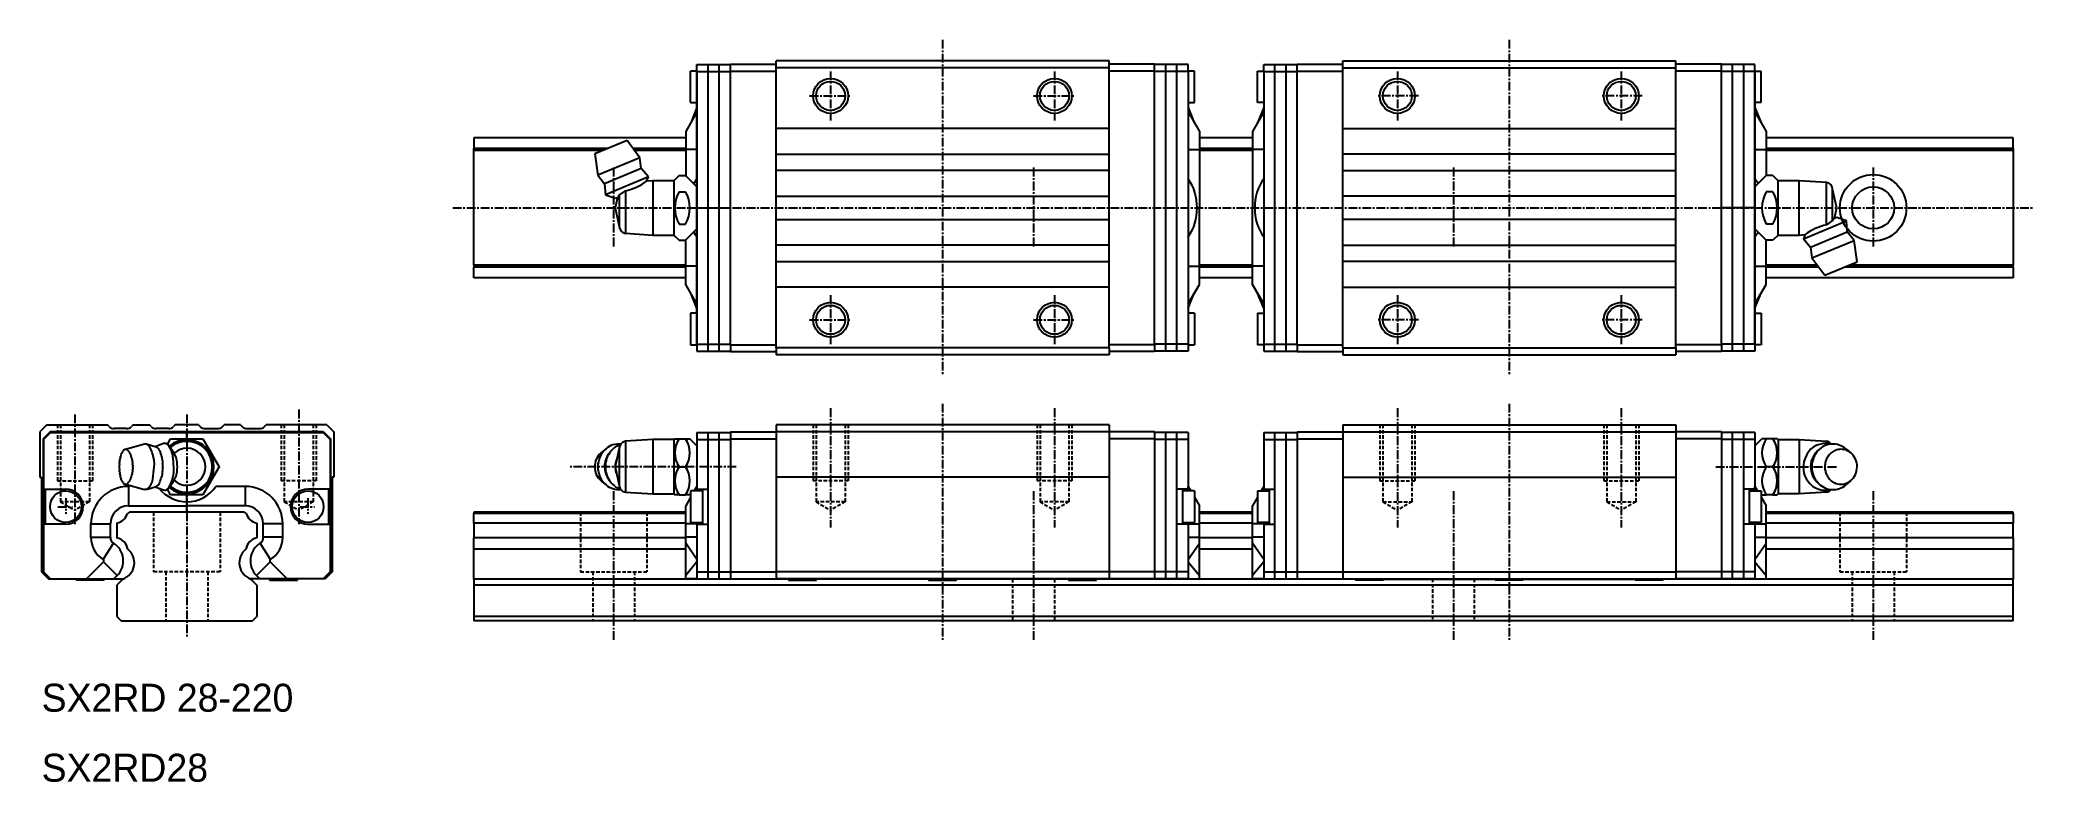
# Model space of a CAD drawing. Extents: x 10 to 295, y 10 to 116.
import ezdxf

# ---------------------------------------------------------------- set-up
doc = ezdxf.new("R2010")
doc.units = 0
doc.linetypes.add('CENTER', pattern=[2, 1.25, -0.25, 0.25, -0.25])
doc.linetypes.add('DASHED', pattern=[0.75, 0.5, -0.25])
doc.layers.get('0').update_dxf_attribs({"linetype": 'CONTINUOUS'})
doc.layers.add('CENTER', color=1, linetype='CENTER')

msp = doc.modelspace()

# ---------------------------------------------------------------- linework, layer by layer
at = {"color": 7, "linetype": 'CONTINUOUS'}
for p, q in [((102.75, 107.05), (102.75, 111.55)), ((103.65, 111.55), (102.75, 111.55)), ((103.65, 112.5), (108.45, 112.5)), ((103.65, 111.5), (103.65, 112.5)), ((103.65, 111.5), (103.65, 112.5)), ((103.65, 112.5), (108.45, 112.5)), ((103.65, 92), (103.65, 111.5)), ((103.65, 111.5), (103.65, 92)), ((103.65, 111.5), (108.45, 111.5)), ((103.65, 111.5), (108.45, 111.5)), ((105.25, 71.5), (105.25, 112.5)), ((106.85, 71.5), (106.85, 112.5)), ((108.45, 112.55), (114.95, 112.55)), ((108.45, 111.55), (108.45, 112.55)), ((108.45, 72.45), (108.45, 111.55)), ((108.45, 111.55), (114.95, 111.55)), ((162.55, 113), (114.95, 113)), ((114.95, 112), (114.95, 113)), ((114.95, 72), (114.95, 112)), ((162.55, 112), (114.95, 112)), ((162.55, 112), (162.55, 113)), ((169.05, 112.55), (162.55, 112.55)), ((162.55, 72), (162.55, 112)), ((169.05, 111.55), (162.55, 111.55)), ((169.05, 111.55), (169.05, 112.55)), ((173.85, 112.5), (169.05, 112.5)), ((169.05, 72.45), (169.05, 111.55)), ((173.85, 111.5), (169.05, 111.5)), ((170.65, 71.5), (170.65, 112.5)), ((172.25, 71.5), (172.25, 112.5)), ((173.85, 111.5), (173.85, 112.5)), ((174.75, 111.55), (173.85, 111.55)), ((173.85, 111.5), (173.85, 72.5)), ((174.75, 107.05), (174.75, 111.55)), ((183.75, 107.05), (183.75, 111.55)), ((183.75, 111.55), (184.65, 111.55)), ((184.65, 112.5), (189.45, 112.5)), ((184.65, 111.5), (184.65, 112.5)), ((184.65, 111.5), (184.65, 72.5)), ((184.65, 111.5), (189.45, 111.5)), ((186.25, 71.5), (186.25, 112.5)), ((187.85, 71.5), (187.85, 112.5)), ((189.45, 112.55), (195.95, 112.55)), ((189.45, 111.55), (189.45, 112.55)), ((189.45, 72.45), (189.45, 111.55)), ((189.45, 111.55), (195.95, 111.55)), ((195.95, 113), (243.55, 113)), ((195.95, 112), (195.95, 113)), ((195.95, 112), (243.55, 112)), ((195.95, 72), (195.95, 112)), ((243.55, 112), (243.55, 113)), ((250.05, 112.55), (243.55, 112.55)), ((243.55, 72), (243.55, 112)), ((250.05, 111.55), (243.55, 111.55)), ((250.05, 111.55), (250.05, 112.55)), ((254.85, 112.5), (250.05, 112.5)), ((254.85, 112.5), (250.05, 112.5)), ((250.05, 72.45), (250.05, 111.55)), ((254.85, 111.5), (250.05, 111.5)), ((254.85, 111.5), (250.05, 111.5)), ((251.65, 71.5), (251.65, 112.5)), ((253.25, 71.5), (253.25, 112.5)), ((254.85, 111.5), (254.85, 112.5)), ((254.85, 111.5), (254.85, 112.5)), ((254.85, 111.55), (255.75, 111.55)), ((254.85, 111.5), (254.85, 92)), ((254.85, 92), (254.85, 111.5)), ((255.75, 107.05), (255.75, 111.55)), ((103.65, 105.7), (102.05, 102.93)), ((103.65, 105.7), (102.05, 102.93)), ((102.75, 107.05), (103.65, 107.05)), ((103.65, 106.33), (102.77, 104.17)), ((103.65, 106.33), (102.77, 104.17)), ((173.85, 107.05), (174.75, 107.05)), ((173.85, 106.33), (174.73, 104.17)), ((173.85, 105.7), (175.45, 102.93)), ((184.65, 105.7), (183.05, 102.93)), ((184.65, 107.05), (183.75, 107.05)), ((184.65, 106.33), (183.77, 104.17)), ((255.75, 107.05), (254.85, 107.05)), ((254.85, 106.33), (255.73, 104.17)), ((254.85, 106.33), (255.73, 104.17)), ((254.85, 105.7), (256.45, 102.93)), ((254.85, 105.7), (256.45, 102.93)), ((102.05, 102.93), (102.05, 100.33)), ((102.05, 102.93), (102.05, 100.33)), ((162.55, 103.35), (114.95, 103.35)), ((175.45, 102.93), (175.45, 100.33)), ((183.05, 102.93), (183.05, 100.33)), ((195.95, 103.35), (243.55, 103.35)), ((256.45, 102.93), (256.45, 100.33)), ((256.45, 102.93), (256.45, 100.33)), ((102.05, 102), (71.75, 102)), ((71.75, 102), (71.75, 100.48)), ((90.87, 100.48), (71.75, 100.48)), ((71.75, 100.2), (71.75, 100.48)), ((71.75, 83.8), (71.75, 100.2)), ((90.18, 100.2), (71.75, 100.2)), ((93.66, 101.64), (89.04, 99.73)), ((95.51, 99.16), (93.66, 101.64)), ((102.05, 100.48), (94.53, 100.48)), ((102.05, 100.2), (94.74, 100.2)), ((102.05, 100.33), (102.05, 96.6)), ((102.05, 100.33), (102.05, 96.6)), ((103.65, 100.33), (102.05, 100.33)), ((103.65, 100.33), (102.05, 100.33)), ((173.85, 100.33), (175.45, 100.33)), ((183.05, 102), (175.45, 102)), ((183.05, 100.48), (175.45, 100.48)), ((175.45, 100.33), (175.45, 92)), ((183.05, 100.2), (175.45, 100.2)), ((183.05, 100.33), (183.05, 92)), ((184.65, 100.33), (183.05, 100.33)), ((254.85, 100.33), (256.45, 100.33)), ((254.85, 100.33), (256.45, 100.33)), ((291.75, 102), (256.45, 102)), ((291.75, 100.48), (256.45, 100.48)), ((256.45, 100.33), (256.45, 96.6)), ((256.45, 100.33), (256.45, 96.6)), ((291.75, 100.2), (256.45, 100.2)), ((291.75, 100.48), (291.75, 102)), ((291.75, 100.48), (291.75, 100.2)), ((291.75, 100.2), (291.75, 83.8)), ((89.04, 99.73), (89.49, 96.67)), ((95.51, 99.16), (89.49, 96.67)), ((95.69, 97.61), (90.46, 95.44)), ((95.69, 97.61), (95.51, 99.16)), ((96.73, 96.42), (95.69, 97.61)), ((114.95, 99.65), (162.55, 99.65)), ((162.55, 97.35), (114.95, 97.35)), ((243.55, 99.65), (195.95, 99.65)), ((195.95, 97.35), (243.55, 97.35)), ((89.49, 96.67), (90.46, 95.44)), ((90.46, 95.44), (90.56, 93.86)), ((96.73, 96.42), (90.56, 93.86)), ((92.55, 93.81), (93.43, 94.45)), ((93.43, 94.45), (93.43, 88.36)), ((96.46, 95.82), (96.73, 96.42)), ((97.35, 95.87), (96.46, 95.82)), ((96.46, 95.82), (96.46, 95.82)), ((96.46, 95.82), (96.46, 95.82)), ((97.35, 95.87), (97.35, 88.12)), ((100.35, 95.87), (97.35, 95.87)), ((101.09, 96.62), (100.35, 95.87)), ((100.35, 95.87), (100.35, 88.12)), ((101.09, 96.62), (102.03, 96.62)), ((101.09, 94.31), (102.03, 94.31)), ((103.65, 95), (102.03, 96.62)), ((254.85, 95), (256.47, 96.62)), ((257.41, 96.62), (256.47, 96.62)), ((257.41, 94.31), (256.47, 94.31)), ((257.41, 96.62), (258.15, 95.87)), ((258.15, 88.12), (258.15, 95.87)), ((261.15, 95.87), (258.15, 95.87)), ((261.15, 88.12), (261.15, 95.87)), ((265.07, 95.64), (261.15, 95.87)), ((265.07, 89.55), (265.07, 95.64)), ((265.95, 90.19), (265.95, 94.65)), ((266.55, 92), (265.95, 94.65)), ((90.56, 93.86), (91.95, 93.36)), ((91.95, 93.36), (92.43, 93.55)), ((92.29, 93.5), (91.95, 92)), ((91.95, 92), (92.55, 89.35)), ((92.43, 93.55), (92.55, 93.81)), ((92.55, 93.81), (92.55, 89.35)), ((103.65, 72.5), (103.65, 92)), ((103.65, 92), (103.65, 72.5)), ((103.65, 92), (103.65, 72.5)), ((103.65, 92), (108.45, 92)), ((114.95, 93.65), (162.55, 93.65)), ((175.45, 92), (175.12, 92)), ((175.45, 83.67), (175.45, 92)), ((183.05, 83.67), (183.05, 92)), ((183.05, 92), (183.38, 92)), ((243.55, 93.65), (195.95, 93.65)), ((254.85, 92), (250.05, 92)), ((254.85, 92), (254.85, 72.5)), ((254.85, 92), (254.85, 72.5)), ((254.85, 72.5), (254.85, 92)), ((266.21, 90.5), (266.55, 92)), ((93.43, 88.36), (97.35, 88.12)), ((101.09, 89.69), (102.03, 89.69)), ((102.03, 87.38), (103.65, 89)), ((114.95, 90.35), (162.55, 90.35)), ((243.55, 90.35), (195.95, 90.35)), ((256.47, 87.38), (254.85, 89)), ((257.41, 89.69), (256.47, 89.69)), ((261.77, 87.58), (267.94, 90.14)), ((262.81, 86.39), (268.04, 88.56)), ((265.95, 90.19), (265.07, 89.55)), ((266.07, 90.45), (265.95, 90.19)), ((266.55, 90.64), (266.07, 90.45)), ((267.94, 90.14), (266.55, 90.64)), ((268.04, 88.56), (267.94, 90.14)), ((269.01, 87.33), (268.04, 88.56)), ((97.35, 88.12), (100.35, 88.12)), ((100.35, 88.12), (101.09, 87.38)), ((101.09, 87.38), (102.03, 87.38)), ((102.05, 83.67), (102.05, 87.4)), ((102.05, 83.67), (102.05, 87.4)), ((102.05, 83.67), (102.05, 87.4)), ((162.55, 86.65), (114.95, 86.65)), ((195.95, 86.65), (243.55, 86.65)), ((256.45, 83.67), (256.45, 87.4)), ((256.45, 83.67), (256.45, 87.4)), ((256.45, 83.67), (256.45, 87.4)), ((257.41, 87.38), (256.47, 87.38)), ((258.15, 88.12), (257.41, 87.38)), ((258.15, 88.12), (261.15, 88.12)), ((261.15, 88.12), (262.04, 88.18)), ((262.04, 88.18), (261.77, 87.58)), ((261.77, 87.58), (262.81, 86.39)), ((262.04, 88.18), (262.04, 88.18)), ((262.04, 88.18), (262.04, 88.18)), ((262.81, 86.39), (262.99, 84.84)), ((262.99, 84.84), (269.01, 87.33)), ((269.46, 84.27), (269.01, 87.33)), ((102.05, 83.8), (71.75, 83.8)), ((71.75, 83.8), (71.75, 83.52)), ((102.05, 83.52), (71.75, 83.52)), ((71.75, 82), (71.75, 83.52)), ((102.05, 81.07), (102.05, 83.67)), ((103.65, 83.67), (102.05, 83.67)), ((102.05, 81.07), (102.05, 83.67)), ((103.65, 83.67), (102.05, 83.67)), ((102.05, 81.07), (102.05, 83.67)), ((103.65, 83.67), (102.05, 83.67)), ((114.95, 84.35), (162.55, 84.35)), ((173.85, 83.67), (175.45, 83.67)), ((183.05, 83.8), (175.45, 83.8)), ((175.45, 81.07), (175.45, 83.67)), ((183.05, 83.52), (175.45, 83.52)), ((184.65, 83.67), (183.05, 83.67)), ((183.05, 81.07), (183.05, 83.67)), ((243.55, 84.35), (195.95, 84.35)), ((254.85, 83.67), (256.45, 83.67)), ((254.85, 83.67), (256.45, 83.67)), ((254.85, 83.67), (256.45, 83.67)), ((263.76, 83.8), (256.45, 83.8)), ((256.45, 81.07), (256.45, 83.67)), ((256.45, 81.07), (256.45, 83.67)), ((256.45, 81.07), (256.45, 83.67)), ((263.97, 83.52), (256.45, 83.52)), ((262.99, 84.84), (264.84, 82.36)), ((264.84, 82.36), (269.46, 84.27)), ((291.75, 83.52), (267.63, 83.52)), ((291.75, 83.8), (268.32, 83.8)), ((291.75, 83.52), (291.75, 83.8)), ((291.75, 83.52), (291.75, 82)), ((102.05, 82), (71.75, 82)), ((103.65, 78.3), (102.05, 81.07)), ((103.65, 78.3), (102.05, 81.07)), ((103.65, 78.3), (102.05, 81.07)), ((103.65, 77.67), (102.77, 79.83)), ((103.65, 77.67), (102.77, 79.83)), ((103.65, 77.67), (102.77, 79.83)), ((162.55, 80.65), (114.95, 80.65)), ((173.85, 78.3), (175.45, 81.07)), ((173.85, 77.67), (174.73, 79.83)), ((183.05, 82), (175.45, 82)), ((184.65, 78.3), (183.05, 81.07)), ((184.65, 77.67), (183.77, 79.83)), ((195.95, 80.65), (243.55, 80.65)), ((254.85, 78.3), (256.45, 81.07)), ((254.85, 78.3), (256.45, 81.07)), ((254.85, 78.3), (256.45, 81.07)), ((254.85, 77.67), (255.73, 79.83)), ((254.85, 77.67), (255.73, 79.83)), ((254.85, 77.67), (255.73, 79.83)), ((291.75, 82), (256.45, 82)), ((103.65, 76.95), (102.75, 76.95)), ((102.75, 76.95), (102.75, 72.45)), ((174.75, 76.95), (173.85, 76.95)), ((174.75, 76.95), (174.75, 72.45)), ((183.75, 76.95), (183.75, 72.45)), ((183.75, 76.95), (184.65, 76.95)), ((254.85, 76.95), (255.75, 76.95)), ((255.75, 76.95), (255.75, 72.45)), ((102.75, 72.45), (103.65, 72.45)), ((103.65, 72.5), (103.65, 71.5)), ((103.65, 72.5), (103.65, 71.5)), ((103.65, 72.5), (103.65, 71.5)), ((103.65, 72.5), (108.45, 72.5)), ((103.65, 72.5), (108.45, 72.5)), ((103.65, 72.5), (108.45, 72.5)), ((103.65, 71.5), (108.45, 71.5)), ((103.65, 71.5), (108.45, 71.5)), ((103.65, 71.5), (108.45, 71.5)), ((108.45, 72.45), (114.95, 72.45)), ((108.45, 72.45), (108.45, 71.45)), ((108.45, 71.45), (114.95, 71.45)), ((162.55, 72), (114.95, 72)), ((114.95, 72), (114.95, 71)), ((169.05, 72.45), (162.55, 72.45)), ((162.55, 72), (162.55, 71)), ((169.05, 71.45), (162.55, 71.45)), ((173.85, 72.5), (169.05, 72.5)), ((169.05, 72.45), (169.05, 71.45)), ((173.85, 71.5), (169.05, 71.5)), ((173.85, 72.5), (173.85, 71.5)), ((173.85, 72.45), (174.75, 72.45)), ((184.65, 72.45), (183.75, 72.45)), ((184.65, 72.5), (184.65, 71.5)), ((184.65, 72.5), (189.45, 72.5)), ((184.65, 71.5), (189.45, 71.5)), ((189.45, 72.45), (189.45, 71.45)), ((189.45, 72.45), (195.95, 72.45)), ((189.45, 71.45), (195.95, 71.45)), ((195.95, 72), (243.55, 72)), ((195.95, 72), (195.95, 71)), ((250.05, 72.45), (243.55, 72.45)), ((243.55, 72), (243.55, 71)), ((250.05, 71.45), (243.55, 71.45)), ((254.85, 72.5), (250.05, 72.5)), ((254.85, 72.5), (250.05, 72.5)), ((254.85, 72.5), (250.05, 72.5)), ((250.05, 72.45), (250.05, 71.45)), ((254.85, 71.5), (250.05, 71.5)), ((254.85, 71.5), (250.05, 71.5)), ((254.85, 71.5), (250.05, 71.5)), ((254.85, 72.5), (254.85, 71.5)), ((254.85, 72.5), (254.85, 71.5)), ((254.85, 72.5), (254.85, 71.5)), ((255.75, 72.45), (254.85, 72.45)), ((162.55, 71), (114.95, 71)), ((195.95, 71), (243.55, 71)), ((10.75, 61), (9.75, 60)), ((9.75, 60), (9.75, 53.5)), ((11.2, 60), (10.2, 59)), ((11.25, 59.9), (10.25, 58.9)), ((11.25, 59.9), (10.25, 58.9)), ((10.75, 61), (19.4, 61)), ((50.3, 60), (11.2, 60)), ((11.25, 59.9), (30.75, 59.9)), ((30.75, 59.9), (11.25, 59.9)), ((19.66, 60.74), (19.4, 61)), ((22.14, 60.45), (20.36, 60.45)), ((23.1, 61), (22.84, 60.74)), ((23.1, 61), (25.4, 61)), ((25.66, 60.74), (25.4, 61)), ((28.14, 60.45), (26.36, 60.45)), ((29.1, 61), (28.84, 60.74)), ((32.4, 61), (29.1, 61)), ((30.75, 59.9), (50.25, 59.9)), ((30.75, 59.9), (50.25, 59.9)), ((50.25, 59.9), (30.75, 59.9)), ((30.75, 59), (30.75, 59.9)), ((32.4, 61), (32.66, 60.74)), ((33.36, 60.45), (35.14, 60.45)), ((35.84, 60.74), (36.1, 61)), ((38.4, 61), (36.1, 61)), ((38.4, 61), (38.66, 60.74)), ((39.36, 60.45), (41.14, 60.45)), ((41.84, 60.74), (42.1, 61)), ((50.75, 61), (42.1, 61)), ((50.25, 59.9), (51.25, 58.9)), ((50.25, 59.9), (51.25, 58.9)), ((50.25, 59.9), (51.25, 58.9)), ((50.3, 60), (51.3, 59)), ((50.75, 61), (51.75, 60)), ((51.75, 60), (51.75, 53.5)), ((103.65, 59.9), (103.65, 58.9)), ((103.65, 59.9), (108.45, 59.9)), ((103.65, 59.9), (103.65, 58.9)), ((103.65, 59.9), (108.45, 59.9)), ((103.65, 59.9), (103.65, 58.9)), ((103.65, 59.9), (108.45, 59.9)), ((105.25, 39), (105.25, 59.9)), ((106.85, 39), (106.85, 59.9)), ((108.45, 60), (114.95, 60)), ((108.45, 60), (108.45, 59)), ((162.55, 61), (114.95, 61)), ((114.95, 61), (114.95, 60)), ((162.55, 60), (114.95, 60)), ((114.95, 60), (114.95, 53.5)), ((162.55, 61), (162.55, 60)), ((169.05, 60), (162.55, 60)), ((162.55, 60), (162.55, 53.5)), ((169.05, 60), (169.05, 59)), ((173.85, 59.9), (169.05, 59.9)), ((170.65, 39), (170.65, 59.9)), ((172.25, 39), (172.25, 59.9)), ((173.85, 59.9), (173.85, 58.9)), ((184.65, 59.9), (189.45, 59.9)), ((184.65, 59.9), (184.65, 58.9)), ((186.25, 39), (186.25, 59.9)), ((187.85, 39), (187.85, 59.9)), ((189.45, 60), (195.95, 60)), ((189.45, 60), (189.45, 59)), ((195.95, 61), (243.55, 61)), ((195.95, 61), (195.95, 60)), ((195.95, 60), (243.55, 60)), ((195.95, 60), (195.95, 53.5)), ((243.55, 61), (243.55, 60)), ((243.55, 60), (243.55, 53.5)), ((250.05, 60), (243.55, 60)), ((250.05, 60), (250.05, 59)), ((254.85, 59.9), (250.05, 59.9)), ((254.85, 59.9), (250.05, 59.9)), ((254.85, 59.9), (250.05, 59.9)), ((251.65, 39), (251.65, 59.9)), ((253.25, 39), (253.25, 59.9)), ((254.85, 59.9), (254.85, 58.9)), ((254.85, 59.9), (254.85, 58.9)), ((254.85, 59.9), (254.85, 58.9)), ((10.2, 59), (10.2, 40)), ((10.25, 58.9), (10.25, 51.8)), ((10.25, 58.9), (10.25, 51.8)), ((24.71, 58.24), (21.97, 57.49)), ((26.35, 57.82), (24.98, 58.24)), ((27.43, 58.31), (26.21, 57.86)), ((27.98, 58.2), (28.44, 59)), ((28.61, 57.42), (28.19, 57.98)), ((28.44, 59), (33.06, 59)), ((28.94, 56.93), (28.61, 57.42)), ((33.06, 59), (35.37, 55)), ((51.25, 58.9), (51.25, 51.8)), ((51.25, 58.9), (51.25, 51.8)), ((51.25, 58.9), (51.25, 51.8)), ((51.3, 59), (51.3, 40)), ((90.66, 57.58), (89.94, 56.98)), ((92.55, 57.65), (91.95, 55)), ((92.55, 57.65), (92.55, 52.35)), ((97.35, 58.88), (93.43, 58.64)), ((93.43, 58.64), (93.43, 51.36)), ((100.35, 58.88), (97.35, 58.88)), ((97.35, 58.88), (97.35, 51.13)), ((100.47, 59), (100.35, 58.88)), ((100.35, 58.88), (100.35, 51.13)), ((100.47, 59), (101.09, 59)), ((101.09, 59), (102.03, 59)), ((102.03, 59), (102.65, 59)), ((103.65, 58), (102.65, 59)), ((103.65, 58.9), (108.45, 58.9)), ((103.65, 58.9), (103.65, 51.8)), ((103.65, 58.9), (103.65, 51.8)), ((103.65, 58.9), (108.45, 58.9)), ((103.65, 58.9), (103.65, 51.8)), ((103.65, 58.9), (108.45, 58.9)), ((108.45, 59), (114.95, 59)), ((108.45, 59), (108.45, 40)), ((169.05, 59), (162.55, 59)), ((169.05, 59), (169.05, 40)), ((173.85, 58.9), (169.05, 58.9)), ((173.85, 58.9), (173.85, 51.8)), ((184.65, 58.9), (184.65, 51.8)), ((184.65, 58.9), (189.45, 58.9)), ((189.45, 59), (189.45, 40)), ((189.45, 59), (195.95, 59)), ((250.05, 59), (243.55, 59)), ((250.05, 59), (250.05, 40)), ((254.85, 58.9), (250.05, 58.9)), ((254.85, 58.9), (250.05, 58.9)), ((254.85, 58.9), (250.05, 58.9)), ((254.85, 58), (255.85, 59)), ((254.85, 58.9), (254.85, 51.8)), ((254.85, 58.9), (254.85, 51.8)), ((254.85, 58.9), (254.85, 51.8)), ((256.47, 59), (255.85, 59)), ((257.41, 59), (256.47, 59)), ((258.02, 59), (257.41, 59)), ((258.02, 59), (258.15, 58.88)), ((258.15, 58.88), (258.15, 51.13)), ((258.15, 58.88), (261.15, 58.88)), ((261.15, 58.88), (265.07, 58.64)), ((261.15, 58.88), (261.15, 55)), ((263.63, 57.07), (263.94, 57.38)), ((265.07, 58.64), (265.07, 58.33)), ((267.84, 57.58), (268.56, 56.98)), ((29.2, 56.43), (28.94, 56.93)), ((35.37, 55), (33.06, 51)), ((91.95, 55), (92.55, 52.35)), ((101.09, 55), (102.03, 55)), ((257.41, 55), (256.47, 55)), ((261.15, 55), (261.15, 51.13)), ((9.75, 53.5), (10, 53.5)), ((10, 53.5), (10, 40)), ((10.25, 51.8), (13.45, 51.8)), ((10.25, 51.8), (13.45, 51.8)), ((10.5, 51.8), (10.5, 46.8)), ((10.5, 51.8), (10.5, 46.8)), ((21.97, 52.51), (24.71, 51.76)), ((22.42, 52.2), (22.42, 49.43)), ((22.42, 52.2), (22.42, 49.43)), ((24.98, 51.76), (26.35, 52.18)), ((26.21, 52.14), (27.43, 51.69)), ((28.44, 51), (27.98, 51.8)), ((28.19, 52.02), (28.61, 52.58)), ((28.61, 52.58), (28.94, 53.07)), ((28.94, 53.07), (29.2, 53.57)), ((39.08, 52.2), (34.89, 52.2)), ((39.08, 52.2), (34.89, 52.2)), ((39.08, 52.2), (34.89, 52.2)), ((39.08, 52.2), (39.08, 49.43)), ((39.08, 52.2), (39.08, 49.43)), ((39.08, 52.2), (39.08, 49.43)), ((51.25, 51.8), (48.05, 51.8)), ((51.25, 51.8), (48.05, 51.8)), ((51.25, 51.8), (48.05, 51.8)), ((51, 51.8), (51, 46.8)), ((51, 51.8), (51, 46.8)), ((51.5, 53.5), (51.5, 40)), ((51.75, 53.5), (51.5, 53.5)), ((93.43, 51.36), (97.35, 51.13)), ((102.75, 51.55), (102.75, 47.05)), ((104.45, 51.55), (102.75, 51.55)), ((103.2, 51.55), (103.38, 51.73)), ((103.65, 52.2), (103.27, 51.55)), ((103.65, 52.2), (103.27, 51.55)), ((103.65, 52.2), (103.27, 51.55)), ((103.65, 51.55), (103.65, 51.8)), ((103.65, 51.8), (105.25, 51.8)), ((103.65, 51.55), (103.65, 51.8)), ((103.65, 51.8), (105.25, 51.8)), ((103.65, 51.55), (103.65, 51.8)), ((103.65, 51.8), (105.25, 51.8)), ((104.45, 51.8), (104.45, 46.8)), ((104.45, 51.8), (104.45, 46.8)), ((114.95, 53.5), (114.95, 40)), ((162.55, 53.5), (114.95, 53.5)), ((162.55, 53.5), (162.55, 40)), ((173.85, 51.8), (172.25, 51.8)), ((173.05, 51.8), (173.05, 46.8)), ((174.75, 51.55), (173.05, 51.55)), ((173.85, 52.2), (174.23, 51.55)), ((173.85, 51.55), (173.85, 51.8)), ((174.75, 51.55), (174.75, 47.05)), ((183.75, 51.55), (183.75, 47.05)), ((183.75, 51.55), (185.45, 51.55)), ((184.65, 52.2), (184.27, 51.55)), ((184.65, 51.8), (186.25, 51.8)), ((184.65, 51.55), (184.65, 51.8)), ((185.45, 51.8), (185.45, 46.8)), ((195.95, 53.5), (243.55, 53.5)), ((195.95, 53.5), (195.95, 40)), ((243.55, 53.5), (243.55, 40)), ((254.85, 51.8), (253.25, 51.8)), ((254.85, 51.8), (253.25, 51.8)), ((254.85, 51.8), (253.25, 51.8)), ((254.05, 51.8), (254.05, 46.8)), ((254.05, 51.8), (254.05, 46.8)), ((254.05, 51.55), (255.75, 51.55)), ((254.85, 52.2), (255.23, 51.55)), ((254.85, 52.2), (255.23, 51.55)), ((254.85, 52.2), (255.23, 51.55)), ((254.85, 51.55), (254.85, 51.8)), ((254.85, 51.55), (254.85, 51.8)), ((254.85, 51.55), (254.85, 51.8)), ((255.3, 51.55), (255.12, 51.73)), ((255.75, 51.55), (255.75, 47.05)), ((265.07, 51.36), (261.15, 51.13)), ((263.94, 52.62), (263.63, 52.93)), ((265.07, 51.67), (265.07, 51.36)), ((268.56, 53.02), (267.84, 52.42)), ((22.55, 48.5), (22.27, 48.34)), ((22.42, 49.43), (30.75, 49.43)), ((22.42, 49.43), (30.75, 49.43)), ((38.95, 48.5), (22.55, 48.5)), ((33.06, 51), (28.44, 51)), ((30.75, 50), (30.75, 51)), ((30.75, 49.43), (30.75, 50)), ((30.75, 49.43), (30.75, 50)), ((30.75, 49.43), (30.75, 50)), ((39.08, 49.43), (30.75, 49.43)), ((39.08, 49.43), (30.75, 49.43)), ((39.08, 49.43), (30.75, 49.43)), ((30.75, 48.5), (30.75, 49.43)), ((38.95, 48.5), (39.23, 48.34)), ((102.05, 48.5), (71.75, 48.5)), ((71.75, 48.5), (71.75, 48.34)), ((97.35, 51.13), (100.35, 51.13)), ((100.35, 51.13), (100.47, 51)), ((101.09, 51), (100.47, 51)), ((101.09, 51), (102.03, 51)), ((102.65, 51), (102.03, 51)), ((102.75, 50.64), (102.05, 49.43)), ((102.75, 50.64), (102.05, 49.43)), ((102.75, 50.64), (102.05, 49.43)), ((102.05, 46.83), (102.05, 49.43)), ((102.05, 46.83), (102.05, 49.43)), ((102.05, 46.83), (102.05, 49.43)), ((102.65, 51), (102.75, 51.1)), ((174.75, 50.64), (175.45, 49.43)), ((175.45, 46.83), (175.45, 49.43)), ((183.05, 48.5), (175.45, 48.5)), ((183.75, 50.64), (183.05, 49.43)), ((183.05, 46.83), (183.05, 49.43)), ((255.85, 51), (255.75, 51.1)), ((255.75, 50.64), (256.45, 49.43)), ((255.75, 50.64), (256.45, 49.43)), ((255.75, 50.64), (256.45, 49.43)), ((255.85, 51), (256.47, 51)), ((256.45, 46.83), (256.45, 49.43)), ((256.45, 46.83), (256.45, 49.43)), ((256.45, 46.83), (256.45, 49.43)), ((291.75, 48.5), (256.45, 48.5)), ((257.41, 51), (256.47, 51)), ((257.41, 51), (258.02, 51)), ((258.15, 51.13), (258.02, 51)), ((261.15, 51.13), (258.15, 51.13)), ((291.75, 48.34), (291.75, 48.5)), ((10.25, 46.8), (10.25, 40)), ((10.25, 46.8), (10.25, 40)), ((13.45, 46.8), (10.25, 46.8)), ((13.45, 46.8), (10.25, 46.8)), ((17.05, 46.83), (19.82, 46.83)), ((17.05, 46.83), (19.82, 46.83)), ((17.05, 44.92), (17.05, 46.83)), ((17.05, 44.92), (17.05, 46.83)), ((19.82, 44.92), (19.82, 46.83)), ((19.82, 44.92), (19.82, 46.83)), ((20.75, 46.94), (20.75, 44.86)), ((40.75, 46.94), (40.75, 44.86)), ((44.45, 46.83), (41.68, 46.83)), ((44.45, 46.83), (41.68, 46.83)), ((44.45, 46.83), (41.68, 46.83)), ((41.68, 44.92), (41.68, 46.83)), ((41.68, 44.92), (41.68, 46.83)), ((41.68, 44.92), (41.68, 46.83)), ((44.45, 44.92), (44.45, 46.83)), ((44.45, 44.92), (44.45, 46.83)), ((44.45, 44.92), (44.45, 46.83)), ((48.05, 46.8), (51.25, 46.8)), ((48.05, 46.8), (51.25, 46.8)), ((48.05, 46.8), (51.25, 46.8)), ((51.25, 46.8), (51.25, 40)), ((51.25, 46.8), (51.25, 40)), ((51.25, 46.8), (51.25, 40)), ((102.05, 48.34), (71.75, 48.34)), ((71.75, 46.94), (71.75, 48.34)), ((102.05, 46.94), (71.75, 46.94)), ((71.75, 46.94), (71.75, 44.86)), ((102.05, 44.92), (102.05, 46.83)), ((103.65, 46.83), (102.05, 46.83)), ((102.05, 44.92), (102.05, 46.83)), ((103.65, 46.83), (102.05, 46.83)), ((102.05, 44.92), (102.05, 46.83)), ((103.65, 46.83), (102.05, 46.83)), ((102.75, 47.05), (104.45, 47.05)), ((103.65, 46.8), (103.65, 47.05)), ((103.65, 46.8), (103.65, 47.05)), ((103.65, 46.8), (103.65, 47.05)), ((103.65, 46.8), (103.65, 40)), ((103.65, 46.8), (105.25, 46.8)), ((103.65, 46.8), (103.65, 40)), ((103.65, 46.8), (105.25, 46.8)), ((103.65, 46.8), (105.25, 46.8)), ((103.65, 46.8), (103.65, 40)), ((173.85, 46.8), (172.25, 46.8)), ((173.05, 47.05), (174.75, 47.05)), ((173.85, 46.8), (173.85, 47.05)), ((173.85, 46.83), (175.45, 46.83)), ((173.85, 46.8), (173.85, 40)), ((183.05, 48.34), (175.45, 48.34)), ((183.05, 46.94), (175.45, 46.94)), ((175.45, 44.92), (175.45, 46.83)), ((184.65, 46.83), (183.05, 46.83)), ((183.05, 44.92), (183.05, 46.83)), ((185.45, 47.05), (183.75, 47.05)), ((184.65, 46.8), (184.65, 47.05)), ((184.65, 46.8), (186.25, 46.8)), ((184.65, 46.8), (184.65, 40)), ((254.85, 46.8), (253.25, 46.8)), ((254.85, 46.8), (253.25, 46.8)), ((254.85, 46.8), (253.25, 46.8)), ((255.75, 47.05), (254.05, 47.05)), ((254.85, 46.8), (254.85, 47.05)), ((254.85, 46.8), (254.85, 47.05)), ((254.85, 46.8), (254.85, 47.05)), ((254.85, 46.83), (256.45, 46.83)), ((254.85, 46.83), (256.45, 46.83)), ((254.85, 46.83), (256.45, 46.83)), ((254.85, 46.8), (254.85, 40)), ((254.85, 46.8), (254.85, 40)), ((254.85, 46.8), (254.85, 40)), ((291.75, 48.34), (256.45, 48.34)), ((291.75, 46.94), (256.45, 46.94)), ((256.45, 44.92), (256.45, 46.83)), ((256.45, 44.92), (256.45, 46.83)), ((256.45, 44.92), (256.45, 46.83)), ((291.75, 48.34), (291.75, 46.94)), ((291.75, 44.86), (291.75, 46.94)), ((17.05, 44.92), (19.82, 44.92)), ((17.05, 44.92), (19.82, 44.92)), ((18.8, 41.73), (20.29, 44.07)), ((18.8, 41.73), (20.29, 44.07)), ((42.7, 41.73), (41.21, 44.07)), ((42.7, 41.73), (41.21, 44.07)), ((42.7, 41.73), (41.21, 44.07)), ((44.45, 44.92), (41.68, 44.92)), ((44.45, 44.92), (41.68, 44.92)), ((44.45, 44.92), (41.68, 44.92)), ((102.05, 44.86), (71.75, 44.86)), ((71.75, 43.24), (71.75, 44.86)), ((102.05, 43.24), (71.75, 43.24)), ((71.75, 38.95), (71.75, 43.24)), ((103.65, 44.92), (102.05, 44.92)), ((102.05, 44.07), (102.05, 44.92)), ((103.65, 44.92), (102.05, 44.92)), ((102.05, 44.07), (102.05, 44.92)), ((103.65, 44.92), (102.05, 44.92)), ((102.05, 44.07), (102.05, 44.92)), ((102.05, 39.46), (102.05, 44.07)), ((103.65, 41.73), (102.05, 44.07)), ((102.05, 39.46), (102.05, 44.07)), ((103.65, 41.73), (102.05, 44.07)), ((102.05, 39.46), (102.05, 44.07)), ((103.65, 41.73), (102.05, 44.07)), ((173.85, 44.92), (175.45, 44.92)), ((173.85, 41.73), (175.45, 44.07)), ((175.45, 44.07), (175.45, 44.92)), ((183.05, 44.86), (175.45, 44.86)), ((175.45, 39.46), (175.45, 44.07)), ((183.05, 43.24), (175.45, 43.24)), ((184.65, 44.92), (183.05, 44.92)), ((183.05, 44.07), (183.05, 44.92)), ((184.65, 41.73), (183.05, 44.07)), ((183.05, 39.46), (183.05, 44.07)), ((254.85, 44.92), (256.45, 44.92)), ((254.85, 44.92), (256.45, 44.92)), ((254.85, 44.92), (256.45, 44.92)), ((254.85, 41.73), (256.45, 44.07)), ((254.85, 41.73), (256.45, 44.07)), ((254.85, 41.73), (256.45, 44.07)), ((256.45, 44.07), (256.45, 44.92)), ((256.45, 44.07), (256.45, 44.92)), ((256.45, 44.07), (256.45, 44.92)), ((291.75, 44.86), (256.45, 44.86)), ((256.45, 39.46), (256.45, 44.07)), ((256.45, 39.46), (256.45, 44.07)), ((256.45, 39.46), (256.45, 44.07)), ((291.75, 43.24), (256.45, 43.24)), ((291.75, 44.86), (291.75, 43.24)), ((291.75, 43.24), (291.75, 38.95)), ((10, 40), (11, 39)), ((10.2, 40), (11.2, 39)), ((10.25, 40), (11.25, 39)), ((10.25, 40), (11.25, 39)), ((16.42, 39), (18.84, 41.42)), ((16.42, 39), (18.84, 41.42)), ((18.84, 41.42), (20.8, 39.46)), ((18.84, 41.42), (20.8, 39.46)), ((42.66, 41.42), (40.7, 39.46)), ((42.66, 41.42), (40.7, 39.46)), ((42.66, 41.42), (40.7, 39.46)), ((45.08, 39), (42.66, 41.42)), ((45.08, 39), (42.66, 41.42)), ((45.08, 39), (42.66, 41.42)), ((51.25, 40), (50.25, 39)), ((51.25, 40), (50.25, 39)), ((51.25, 40), (50.25, 39)), ((51.3, 40), (50.3, 39)), ((51.5, 40), (50.5, 39)), ((103.65, 41.42), (102.05, 39.46)), ((103.65, 41.42), (102.05, 39.46)), ((103.65, 41.42), (102.05, 39.46)), ((103.65, 40), (103.65, 39)), ((103.65, 40), (108.45, 40)), ((103.65, 40), (103.65, 39)), ((103.65, 40), (108.45, 40)), ((103.65, 40), (108.45, 40)), ((103.65, 40), (103.65, 39)), ((108.45, 40), (114.95, 40)), ((108.45, 40), (108.45, 39)), ((162.55, 40), (114.95, 40)), ((114.95, 40), (114.95, 39)), ((169.05, 40), (162.55, 40)), ((162.55, 40), (162.55, 39)), ((173.85, 40), (169.05, 40)), ((169.05, 40), (169.05, 39)), ((173.85, 41.42), (175.45, 39.46)), ((173.85, 40), (173.85, 39)), ((184.65, 41.42), (183.05, 39.46)), ((184.65, 40), (184.65, 39)), ((184.65, 40), (189.45, 40)), ((189.45, 40), (189.45, 39)), ((189.45, 40), (195.95, 40)), ((195.95, 40), (243.55, 40)), ((195.95, 40), (195.95, 39)), ((243.55, 40), (243.55, 39)), ((250.05, 40), (243.55, 40)), ((250.05, 40), (250.05, 39)), ((254.85, 40), (250.05, 40)), ((254.85, 40), (250.05, 40)), ((254.85, 40), (250.05, 40)), ((254.85, 41.42), (256.45, 39.46)), ((254.85, 41.42), (256.45, 39.46)), ((254.85, 41.42), (256.45, 39.46)), ((254.85, 40), (254.85, 39)), ((254.85, 40), (254.85, 39)), ((254.85, 40), (254.85, 39)), ((11, 39), (11.2, 39)), ((11.2, 39), (11.25, 39)), ((11.25, 39), (16.42, 39)), ((11.25, 39), (16.42, 39)), ((14.95, 39), (14.95, 38.8)), ((18.95, 38.8), (14.95, 38.8)), ((16.42, 39), (20.33, 39)), ((16.42, 39), (20.33, 39)), ((18.95, 38.8), (18.95, 39)), ((20.33, 39), (20.8, 39.46)), ((20.33, 39), (20.8, 39.46)), ((20.33, 39), (21.73, 39)), ((20.33, 39), (21.73, 39)), ((21.6, 38.95), (20.75, 38.1)), ((20.75, 38.1), (20.75, 33.6)), ((41.17, 39), (39.77, 39)), ((41.17, 39), (39.77, 39)), ((41.17, 39), (39.77, 39)), ((39.9, 38.95), (40.75, 38.1)), ((41.17, 39), (40.7, 39.46)), ((41.17, 39), (40.7, 39.46)), ((41.17, 39), (40.7, 39.46)), ((40.75, 38.1), (40.75, 33.6)), ((45.08, 39), (41.17, 39)), ((45.08, 39), (41.17, 39)), ((45.08, 39), (41.17, 39)), ((42.55, 39), (42.55, 38.8)), ((42.55, 38.8), (46.55, 38.8)), ((50.25, 39), (45.08, 39)), ((50.25, 39), (45.08, 39)), ((50.25, 39), (45.08, 39)), ((46.55, 38.8), (46.55, 39)), ((50.3, 39), (50.25, 39)), ((50.5, 39), (50.3, 39)), ((116.75, 38.95), (71.75, 38.95)), ((71.75, 38.95), (71.75, 38.1)), ((291.75, 38.1), (71.75, 38.1)), ((71.75, 38.1), (71.75, 33.6)), ((102.05, 39), (102.05, 39.46)), ((102.05, 39), (102.05, 39.46)), ((102.05, 39), (102.05, 39.46)), ((103.65, 39), (102.05, 39)), ((103.65, 39), (102.05, 39)), ((103.65, 39), (102.05, 39)), ((103.65, 39), (108.45, 39)), ((103.65, 39), (108.45, 39)), ((103.65, 39), (108.45, 39)), ((108.45, 39), (114.95, 39)), ((162.55, 39), (114.95, 39)), ((116.75, 39), (116.75, 38.8)), ((116.75, 38.8), (120.75, 38.8)), ((120.75, 38.8), (120.75, 39)), ((136.75, 38.95), (120.75, 38.95)), ((136.75, 39), (136.75, 38.8)), ((136.75, 38.8), (140.75, 38.8)), ((140.75, 38.8), (140.75, 39)), ((156.75, 38.95), (140.75, 38.95)), ((156.75, 39), (156.75, 38.8)), ((156.75, 38.8), (160.75, 38.8)), ((160.75, 38.8), (160.75, 39)), ((197.75, 38.95), (160.75, 38.95)), ((169.05, 39), (162.55, 39)), ((173.85, 39), (169.05, 39)), ((173.85, 39), (175.45, 39)), ((175.45, 39), (175.45, 39.46)), ((183.05, 39), (183.05, 39.46)), ((184.65, 39), (183.05, 39)), ((184.65, 39), (189.45, 39)), ((189.45, 39), (195.95, 39)), ((195.95, 39), (243.55, 39)), ((197.75, 38.8), (197.75, 39)), ((201.75, 38.8), (197.75, 38.8)), ((201.75, 39), (201.75, 38.8)), ((201.75, 38.95), (217.75, 38.95)), ((217.75, 38.95), (201.75, 38.95)), ((217.75, 38.8), (217.75, 39)), ((221.75, 38.8), (217.75, 38.8)), ((221.75, 39), (221.75, 38.8)), ((221.75, 38.95), (237.75, 38.95)), ((237.75, 38.95), (221.75, 38.95)), ((237.75, 38.8), (237.75, 39)), ((241.75, 38.8), (237.75, 38.8)), ((241.75, 39), (241.75, 38.8)), ((291.75, 38.95), (241.75, 38.95)), ((250.05, 39), (243.55, 39)), ((254.85, 39), (250.05, 39)), ((254.85, 39), (250.05, 39)), ((254.85, 39), (250.05, 39)), ((254.85, 39), (256.45, 39)), ((254.85, 39), (256.45, 39)), ((254.85, 39), (256.45, 39)), ((256.45, 39), (256.45, 39.46)), ((256.45, 39), (256.45, 39.46)), ((256.45, 39), (256.45, 39.46)), ((291.75, 38.1), (291.75, 38.95)), ((291.75, 33.6), (291.75, 38.1)), ((20.75, 33.6), (21.35, 33)), ((21.35, 33), (40.15, 33)), ((40.75, 33.6), (40.15, 33)), ((291.75, 33.6), (71.75, 33.6)), ((71.75, 33.6), (71.75, 33)), ((291.75, 33), (71.75, 33)), ((291.75, 33), (291.75, 33.6))]:
    msp.add_line(p, q, dxfattribs=at)
at = {"color": 3, "linetype": 'DASHED'}
for p, q in [((12.25, 61), (12.25, 53)), ((12.68, 61), (12.68, 50)), ((16.82, 61), (16.82, 50)), ((17.25, 61), (17.25, 53)), ((44.25, 61), (44.25, 53)), ((44.68, 61), (44.68, 50)), ((48.82, 61), (48.82, 50)), ((49.25, 61), (49.25, 53)), ((120.25, 61), (120.25, 53)), ((120.68, 61), (120.68, 50)), ((124.82, 61), (124.82, 50)), ((125.25, 61), (125.25, 53)), ((152.25, 61), (152.25, 53)), ((152.68, 61), (152.68, 50)), ((156.82, 61), (156.82, 50)), ((157.25, 61), (157.25, 53)), ((201.25, 61), (201.25, 53)), ((201.68, 61), (201.68, 50)), ((205.82, 61), (205.82, 50)), ((206.25, 61), (206.25, 53)), ((233.25, 61), (233.25, 53)), ((233.68, 61), (233.68, 50)), ((237.82, 61), (237.82, 50)), ((238.25, 61), (238.25, 53)), ((12.25, 53), (17.25, 53)), ((49.25, 53), (44.25, 53)), ((125.25, 53), (120.25, 53)), ((157.25, 53), (152.25, 53)), ((201.25, 53), (206.25, 53)), ((233.25, 53), (238.25, 53)), ((16.82, 50), (12.68, 50)), ((12.68, 50), (14.75, 48.81)), ((16.82, 50), (14.75, 48.81)), ((26, 48.5), (26, 40)), ((35.5, 48.5), (35.5, 40)), ((44.68, 50), (46.75, 48.81)), ((48.82, 50), (44.68, 50)), ((48.82, 50), (46.75, 48.81)), ((87, 48.5), (87, 40)), ((96.5, 48.5), (96.5, 40)), ((124.82, 50), (120.68, 50)), ((120.68, 50), (122.75, 48.81)), ((124.82, 50), (122.75, 48.81)), ((152.68, 50), (154.75, 48.81)), ((156.82, 50), (152.68, 50)), ((156.82, 50), (154.75, 48.81)), ((201.68, 50), (205.82, 50)), ((201.68, 50), (203.75, 48.81)), ((205.82, 50), (203.75, 48.81)), ((233.68, 50), (237.82, 50)), ((233.68, 50), (235.75, 48.81)), ((237.82, 50), (235.75, 48.81)), ((267, 48.5), (267, 40)), ((276.5, 48.5), (276.5, 40)), ((35.5, 40), (26, 40)), ((27.75, 40), (27.75, 33)), ((33.75, 40), (33.75, 33)), ((87, 40), (96.5, 40)), ((88.75, 40), (88.75, 33)), ((94.75, 40), (94.75, 33)), ((267, 40), (276.5, 40)), ((268.75, 40), (268.75, 33)), ((274.75, 40), (274.75, 33)), ((148.75, 38.95), (148.75, 33)), ((154.75, 38.95), (154.75, 33)), ((208.75, 39), (208.75, 33)), ((214.75, 39), (214.75, 33))]:
    msp.add_line(p, q, dxfattribs=at)
at = {"linetype": 'CONTINUOUS'}
for p, q in [((24.98, 58.24), (24.71, 58.24)), ((24.98, 51.76), (24.71, 51.76))]:
    msp.add_line(p, q, dxfattribs=at)
at = {"color": 3, "linetype": 'CONTINUOUS'}
for centre in [(122.75, 108), (154.75, 108), (203.75, 108), (235.75, 108), (122.75, 76), (154.75, 76), (203.75, 76), (235.75, 76)]:
    msp.add_circle(centre, 2.5, dxfattribs=at)
at = {"color": 7, "linetype": 'CONTINUOUS'}
for centre, radius in [((122.75, 108), 2.07), ((154.75, 108), 2.07), ((203.75, 108), 2.07), ((235.75, 108), 2.07), ((271.75, 92), 4.75), ((271.75, 92), 3), ((122.75, 76), 2.07), ((154.75, 76), 2.07), ((203.75, 76), 2.07), ((235.75, 76), 2.07), ((13.45, 49.3), 2.25), ((48.05, 49.3), 2.25)]:
    msp.add_circle(centre, radius, dxfattribs=at)
for centre, radius, start, end in [((92.03, 101.55), 7.24, 281.1312, 307.648), ((105.1, 92), 4.62, 150.0092, 209.9908), ((98.03, 92), 4.62, 330.0001, 29.9999), ((106.79, 93.49), 4.11, 139.8147, 151.2732), ((106.79, 93.49), 4.11, 139.8147, 151.2732), ((168.45, 92.22), 6.67, 358.1073, 36.0009), ((190.05, 92.22), 6.67, 143.9991, 181.8927), ((251.71, 93.49), 4.11, 28.7268, 40.1853), ((251.71, 93.49), 4.11, 28.7268, 40.1853), ((260.47, 92), 4.62, 150.0001, 209.9999), ((253.4, 92), 4.62, 330.0092, 29.9908), ((264.95, 94.65), 1, 0, 83.2229), ((168.45, 91.78), 6.67, 323.9991, 1.8927), ((190.05, 91.78), 6.67, 178.1073, 216.0009), ((93.55, 89.35), 1, 180, 263.2229), ((106.79, 90.51), 4.11, 208.7268, 220.1853), ((106.79, 90.51), 4.11, 208.7268, 220.1853), ((106.79, 90.51), 4.11, 208.7268, 220.1853), ((251.71, 90.51), 4.11, 319.8147, 331.2732), ((251.71, 90.51), 4.11, 319.8147, 331.2732), ((251.71, 90.51), 4.11, 319.8147, 331.2732), ((266.47, 82.45), 7.24, 101.1312, 127.648), ((20.36, 61.45), 1, 225, 270), ((22.14, 61.45), 1, 270, 315), ((26.36, 61.45), 1, 225, 270), ((28.14, 61.45), 1, 270, 315), ((33.36, 61.45), 1, 225, 270), ((35.14, 61.45), 1, 270, 315), ((39.36, 61.45), 1, 225, 270), ((41.14, 61.45), 1, 270, 315), ((22.52, 56.49), 1.18, 149.9462, 160.6158), ((23.59, 55.88), 2.41, 144.2871, 149.9462), ((22.03, 57), 0.49, 97.1639, 144.2871), ((21.92, 56.86), 0.628, 42.7713, 85.8209), ((21.09, 56.09), 1.76, 34.4113, 42.7713), ((21.41, 56.31), 1.37, 24.8028, 34.4113), ((24.57, 57.24), 1.08, 21.0278, 67.2834), ((5.01, 49.72), 22.03, 18.6519, 21.0278), ((25.76, 56.55), 1.39, 55.0676, 65.0564), ((26.19, 57.16), 0.646, 25.4744, 55.0676), ((47.21, 67.18), 22.64, 205.4744, 206.7542), ((27.61, 57.83), 0.511, 60.8171, 110.5992), ((27.38, 57.42), 0.984, 34.9878, 60.8171), ((25.54, 56.13), 3.23, 7.3525, 34.9878), ((30.75, 55), 3.88, 229.2393, 130.7607), ((30.75, 55), 3.64, 229.0058, 130.9942), ((30.75, 55), 2.65, 226.8285, 133.1715), ((92.79, 55.08), 3.29, 130.7852, 155.8923), ((92.51, 55.4), 2.86, 85.1547, 130.7852), ((93.75, 55.25), 3.11, 109.6894, 146.9357), ((93.55, 57.65), 1, 96.7771, 180), ((104.02, 57), 3.54, 145.6279, 214.3721), ((99.11, 57), 3.54, 325.6279, 34.3721), ((259.39, 57), 3.54, 145.6279, 214.3721), ((254.48, 57), 3.54, 325.6279, 34.3721), ((265.6, 54.87), 3.83, 136.741, 178.1041), ((264.46, 55.94), 2.27, 115.1296, 136.741), ((265.89, 55.01), 3.08, 126.2099, 230.7496), ((266.62, 54.92), 3.64, 137.6191, 178.8069), ((264.99, 54.82), 3.51, 88.6836, 115.1296), ((265.93, 55.55), 2.7, 91.7682, 137.6191), ((264.95, 57.65), 1, 36.791, 83.2229), ((265.03, 56.48), 1.85, 71.5934, 88.6836), ((267.42, 55), 2.59, 129.7266, 144.8049), ((267.12, 55.37), 2.12, 111.4007, 129.7266), ((265.94, 55.26), 2.99, 50.6705, 91.7682), ((267.17, 55.23), 2.27, 90.6006, 111.4007), ((267.17, 55.47), 2.03, 68.2985, 90.6006), ((267.03, 55.11), 2.42, 50.6319, 68.2985), ((22.93, 55.29), 1.81, 173.733, 180.0616), ((17.4, 55.28), 3.71, 356.9724, 0.0616), ((22.93, 54.99), 1.83, 176.9724, 183.2469), ((17.4, 54.68), 3.72, 0.1617, 3.2469), ((22.93, 54.69), 1.81, 180.1617, 186.4986), ((17.28, 55.91), 3.87, 353.733, 356.7047), ((17.26, 54.05), 3.89, 3.5403, 6.4986), ((22.91, 55.58), 1.77, 170.1836, 176.7047), ((22.91, 54.4), 1.77, 183.5403, 190.0814), ((16.91, 56.62), 4.32, 350.1836, 352.8665), ((22.86, 55.88), 1.68, 165.9229, 172.8665), ((15.69, 57.67), 5.71, 345.9229, 347.9835), ((22.76, 56.17), 1.51, 160.0922, 167.9835), ((-0.51, 64.6), 23.24, 340.0922, 340.6158), ((17.09, 54.32), 6.13, 22.7591, 24.8028), ((21.05, 55.98), 1.84, 16.1339, 22.7591), ((-10.61, 46.82), 34.79, 15.7913, 16.1339), ((20.83, 55.71), 2.12, 10.2366, 15.7913), ((53.87, 61.68), 31.46, 190.2366, 190.607), ((20.71, 55.47), 2.29, 5.5412, 10.607), ((20.71, 54.52), 2.28, 349.0693, 354.1585), ((39.2, 57.26), 16.29, 185.5412, 186.2483), ((39.56, 52.59), 16.67, 173.4671, 174.1585), ((20.64, 55.23), 2.37, 1.408, 6.2483), ((20.65, 54.76), 2.37, 353.4671, 358.3172), ((36.65, 54.29), 13.64, 177.4766, 178.3172), ((36.58, 55.62), 13.57, 181.408, 182.2531), ((20.62, 54.99), 2.4, 357.4766, 2.2531), ((21.9, 55.42), 4.21, 354.2322, 18.6519), ((-49.21, 62.61), 75.68, 352.8838, 354.2322), ((25.75, 56.36), 1.4, 7.3483, 26.7542), ((52.19, 59.77), 25.26, 187.3483, 189.748), ((24.63, 54.34), 2.66, 340.7177, 1.156), ((32.22, 54.49), 4.94, 174.0912, 181.156), ((25.51, 55.19), 1.81, 354.0912, 9.748), ((6.7, 53.7), 22.23, 3.3561, 7.3525), ((23.78, 54.7), 5.12, 345.9353, 3.3561), ((24.09, 55), 5.31, 344.3386, 15.6614), ((91.79, 54.99), 2.75, 156.3696, 179.7225), ((91.67, 54.99), 2.63, 179.7225, 204.1854), ((91.5, 55.11), 2.43, 129.9202, 156.3696), ((92.94, 55.01), 3.45, 155.8923, 180.1998), ((93.05, 55.01), 3.56, 180.1998, 203.7081), ((93.59, 54.99), 3.14, 141.4466, 179.7942), ((93.44, 54.99), 2.98, 179.7942, 196.5767), ((94.02, 55.02), 3.46, 163.2854, 180.3436), ((94.32, 55.02), 3.76, 180.3436, 196.0273), ((94.16, 54.98), 3.61, 146.9357, 163.2854), ((94.35, 55), 2.4, 154.7068, 179.7781), ((94.41, 55.02), 2.46, 180.3823, 205.1326), ((104.02, 53), 3.54, 145.6279, 214.3721), ((99.11, 53), 3.54, 325.6279, 34.3721), ((259.39, 53), 3.54, 145.6279, 214.3721), ((254.48, 53), 3.54, 325.6279, 34.3721), ((265.04, 54.89), 3.28, 178.1041, 241.8177), ((266.26, 54.93), 3.28, 178.8069, 224.8147), ((267.29, 55.02), 2.45, 168.7966, 180.5394), ((267.84, 55.03), 3.01, 180.5394, 190.1247), ((267.76, 54.93), 2.94, 158.6141, 168.7966), ((267.27, 54.93), 2.42, 190.1247, 202.4646), ((267.23, 55.14), 2.36, 144.8049, 158.6141), ((266.88, 55.02), 2.58, 359.4947, 49.3507), ((266.65, 55.02), 2.8, 336.5974, 359.4947), ((13.45, 49.3), 2.5, 270, 90), ((13.45, 49.3), 2.5, 270, 90), ((22.42, 46.83), 5.37, 90.0008, 179.9992), ((22.42, 46.83), 5.37, 90.0008, 179.9992), ((16.87, 53.32), 4.37, 7.4277, 10.0814), ((22.86, 54.1), 1.67, 187.4277, 194.4141), ((15.52, 52.22), 5.9, 12.4183, 14.4141), ((22.75, 53.81), 1.5, 192.4183, 200.4132), ((-12.21, 40.8), 35.8, 20.0721, 20.4132), ((22.5, 53.48), 1.15, 200.0721, 211.1208), ((23.27, 53.95), 2.06, 211.1208, 217.8884), ((22.03, 52.98), 0.477, 217.8884, 242.119), ((21.98, 52.89), 0.381, 242.119, 267.2598), ((21.93, 53.11), 0.597, 273.2202, 298.7005), ((21.94, 53.1), 0.589, 298.7005, 314.972), ((21.22, 53.81), 1.59, 314.972, 324.4048), ((21.44, 53.66), 1.33, 324.4048, 334.4057), ((17.57, 55.51), 5.62, 334.4057, 336.6464), ((21.07, 54), 1.81, 336.6464, 343.3865), ((-4.73, 61.7), 28.74, 343.3865, 343.8022), ((20.84, 54.27), 2.1, 343.8022, 349.4059), ((56.97, 47.52), 34.65, 169.0693, 169.4059), ((23.82, 53.49), 2.08, 304.0454, 352.8838), ((26.05, 52.97), 0.842, 290.5673, 338.4782), ((30.75, 55), 5, 218.0521, 269.9873), ((30.75, 55), 5, 218.0521, 269.9873), ((6.59, 60.65), 21.76, 338.4782, 340.7177), ((27.63, 52.59), 0.919, 257.7557, 277.7073), ((27.72, 51.92), 0.242, 277.7073, 306.3092), ((28.69, 50.59), 1.41, 120.5653, 126.3092), ((27.69, 52.29), 0.561, 300.5653, 331.7244), ((22.7, 54.97), 6.23, 331.7244, 345.9353), ((30.75, 55), 5, 270.0118, 325.9324), ((30.75, 55), 5, 270.0118, 325.9324), ((30.75, 55), 5, 270.0118, 325.9324), ((39.08, 46.83), 5.37, 0.0008, 89.9992), ((39.08, 46.83), 5.37, 0.0008, 89.9992), ((39.08, 46.83), 5.37, 0.0008, 89.9992), ((48.05, 49.3), 2.5, 90, 270), ((48.05, 49.3), 2.5, 90, 270), ((48.05, 49.3), 2.5, 90, 270), ((91.58, 54.95), 2.53, 204.1854, 229.5249), ((92.71, 54.86), 3.19, 203.7081, 230.0021), ((121.35, 89.82), 48.38, 229.5249, 230.6346), ((93.67, 55.06), 3.23, 196.5767, 217.9131), ((92.56, 54.68), 2.95, 230.0021, 251.8623), ((93.91, 54.9), 3.33, 196.0273, 213.7038), ((93.93, 54.92), 3.36, 213.7038, 231.0042), ((92.5, 54.5), 2.76, 251.8623, 275.2328), ((93.65, 54.56), 2.9, 231.0042, 250.9998), ((93.55, 52.35), 1, 180, 263.2229), ((141.31, 50.86), 37.68, 177.9624, 178.5672), ((141.29, 50.86), 37.66, 177.9623, 178.5689), ((141.29, 50.86), 37.66, 177.9623, 178.5689), ((136.19, 50.86), 37.68, 1.4328, 2.0376), ((222.31, 50.86), 37.68, 177.9624, 178.5672), ((217.21, 50.86), 37.66, 1.4311, 2.0377), ((217.21, 50.86), 37.66, 1.4311, 2.0377), ((217.19, 50.86), 37.68, 1.4328, 2.0376), ((264.85, 54.53), 2.87, 241.8177, 285.548), ((266.15, 54.82), 3.11, 224.8147, 244.7743), ((265.98, 54.46), 2.72, 244.7743, 267.3138), ((267.62, 55.07), 2.8, 202.4646, 214.1163), ((264.95, 52.35), 1, 276.7771, 323.209), ((267.18, 54.77), 2.27, 214.1163, 231.3522), ((267.3, 54.93), 2.47, 231.3522, 242.8397), ((265.99, 54.61), 2.87, 267.3138, 310.2475), ((267.14, 54.6), 2.1, 242.8397, 270.3125), ((267.14, 54.7), 2.2, 270.3125, 310.2548), ((267.03, 54.86), 2.39, 309.6388, 336.5974), ((22.42, 46.83), 2.6, 90, 180), ((22.42, 46.83), 2.6, 90, 180), ((39.08, 46.83), 2.6, 0, 90), ((39.08, 46.83), 2.6, 0, 90), ((39.08, 46.83), 2.6, 0, 90), ((20.27, 48.98), 2.1, 283.2606, 342.1056), ((41.23, 48.98), 2.1, 197.8944, 256.7394), ((20.82, 44.92), 3.77, 180, 237.6682), ((20.82, 44.92), 3.77, 180, 237.6682), ((20.82, 44.92), 1, 180, 237.6682), ((20.82, 44.92), 1, 180, 237.6682), ((18.7, 41.56), 2.97, 315, 57.6682), ((18.7, 41.56), 2.97, 315, 57.6682), ((20.27, 42.82), 2.1, 11.6297, 76.7394), ((20.75, 41.3), 2.5, 289.8363, 50.9443), ((40.75, 41.3), 2.5, 129.0557, 250.1637), ((41.23, 42.82), 2.1, 103.2606, 168.3703), ((42.8, 41.56), 2.97, 122.3318, 225), ((42.8, 41.56), 2.97, 122.3318, 225), ((42.8, 41.56), 2.97, 122.3318, 225), ((40.68, 44.92), 1, 302.3318, 0), ((40.68, 44.92), 1, 302.3318, 0), ((40.68, 44.92), 1, 302.3318, 0), ((40.68, 44.92), 3.77, 302.3318, 0), ((40.68, 44.92), 3.77, 302.3318, 0), ((40.68, 44.92), 3.77, 302.3318, 0), ((18.7, 41.56), 0.2, 315.0001, 57.6681), ((42.8, 41.56), 0.2, 122.3318, 224.9999)]:
    msp.add_arc(centre, radius, start, end, dxfattribs=at)
at = {"layer": 'CENTER', "color": 1, "linetype": 'CENTER'}
for p, q in [((138.75, 116), (138.75, 68)), ((219.75, 116), (219.75, 68)), ((122.75, 111.5), (122.75, 104.5)), ((154.75, 111.5), (154.75, 104.5)), ((203.75, 111.5), (203.75, 104.5)), ((235.75, 111.5), (235.75, 104.5)), ((119.75, 108), (125.75, 108)), ((151.75, 108), (157.75, 108)), ((206.75, 108), (200.75, 108)), ((238.75, 108), (232.75, 108)), ((91.75, 97.75), (91.75, 86.25)), ((151.75, 97.75), (151.75, 86.25)), ((211.75, 97.75), (211.75, 86.25)), ((271.75, 97.75), (271.75, 86.25)), ((68.75, 92), (294.75, 92)), ((122.75, 79.5), (122.75, 72.5)), ((154.75, 79.5), (154.75, 72.5)), ((203.75, 79.5), (203.75, 72.5)), ((235.75, 79.5), (235.75, 72.5)), ((119.75, 76), (125.75, 76)), ((151.75, 76), (157.75, 76)), ((206.75, 76), (200.75, 76)), ((238.75, 76), (232.75, 76)), ((46.75, 63.17), (46.75, 46.81)), ((122.75, 63.36), (122.75, 46.31)), ((138.75, 64), (138.75, 30)), ((154.75, 63.36), (154.75, 46.31)), ((203.75, 63.36), (203.75, 46.31)), ((219.75, 64), (219.75, 30)), ((235.75, 63.36), (235.75, 46.31)), ((14.75, 62.47), (14.75, 46.81)), ((30.75, 62.47), (30.75, 30.75)), ((109.26, 55), (85.52, 55)), ((249.24, 55), (266.58, 55)), ((91.75, 51.5), (91.75, 30)), ((151.75, 51.5), (151.75, 30)), ((211.75, 51.5), (211.75, 30)), ((271.75, 51.5), (271.75, 30)), ((12.3, 49.3), (14.4, 49.3)), ((13.45, 50.5), (13.45, 48.3)), ((46.9, 49.3), (49, 49.3)), ((48.05, 50.5), (48.05, 48.3))]:
    msp.add_line(p, q, dxfattribs=at)

# ---------------------------------------------------------------- texts
at = {"color": 7, "linetype": 'CONTINUOUS'}
for s, p in [('SX2RD 28-220', (10, 20)), ('SX2RD28', (10, 10))]:
    msp.add_text(s, height=4, dxfattribs=at).set_placement(p)

doc.saveas('drawing.dxf')
